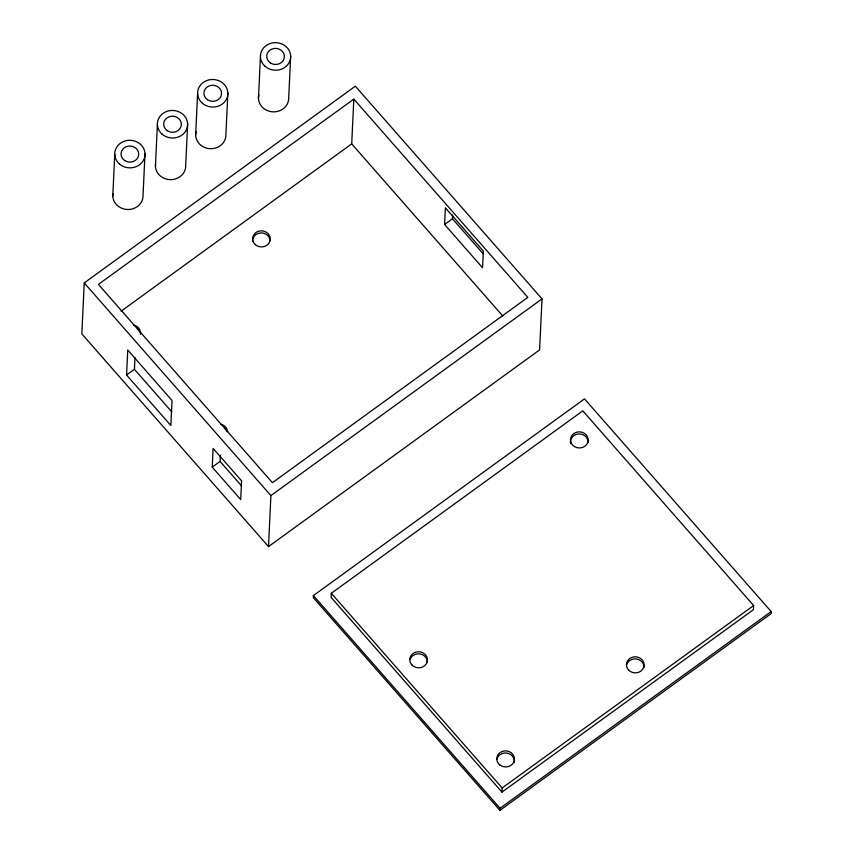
<?xml version="1.0" encoding="UTF-8"?>
<svg xmlns="http://www.w3.org/2000/svg" width="853" height="853" viewBox="0 0 853 853"><rect width="100%" height="100%" fill="white"/><g stroke="black" fill="none" stroke-linecap="round" stroke-linejoin="round"><path stroke-width="1.28" d="M84.234 282.897L81.835 333.907L268.492 546.602L539.608 349.901L542.018 298.891L355.349 86.196L84.234 282.897L270.902 495.593L268.492 546.602M112.788 196.03L114.75 154.393M126.564 375.011L127.747 350.018L172.039 400.494L170.856 425.476L126.564 375.011L134.422 369.306L134.977 357.471M144.999 153.764L143.037 195.401A15.141 13.787 2.7 0 1 127.076 209.475A15.141 13.787 2.7 0 1 112.937 193.631M155.427 166.196L157.389 124.549M187.639 123.92L185.677 165.557A15.141 13.787 2.7 0 1 169.704 179.631A15.141 13.787 2.7 0 1 155.566 163.787M195.646 135.232L197.608 93.595M227.858 92.956L225.896 134.603A15.141 13.787 2.7 0 1 209.273 148.625A15.141 13.787 2.7 0 1 196.03 131.661M212.237 467.135L213.111 448.401L241.591 480.847L240.706 499.581L212.237 467.135L220.095 461.441L220.383 455.193M258.459 98.394L260.421 56.756M290.681 56.117L288.709 97.754A15.141 13.787 2.7 0 1 272.086 111.786A15.141 13.787 2.7 0 1 258.854 94.811M313.392 595.575L313.296 597.654L499.954 810.35L771.069 613.648L771.165 611.569L584.508 398.873L313.392 595.575L500.061 808.271L499.954 810.35M502.865 316.111L351.713 143.869L353.824 99.108L98.426 284.401L272.427 482.681L527.826 297.388L353.824 99.108M331.327 593.293L331.124 597.452L501.969 792.128L753.434 609.682L753.636 605.523L582.791 410.847L331.327 593.293L502.161 787.969L501.969 792.128M444.584 224.478L445.373 207.823L483.342 251.081L482.553 267.735L444.584 224.478L452.442 218.773L452.623 214.924M121.094 311.185L351.713 143.869M270.902 495.593L542.018 298.891M502.161 787.969L753.636 605.523M500.061 808.271L771.165 611.569M452.442 218.773L483.512 254.162M220.095 461.441L241.666 486.018M134.422 369.306L171.773 411.86M133.292 325.025A8.829 8.04 2.7 0 1 140.468 334.387M220.469 424.197A8.829 8.04 2.7 0 1 227.591 431.597M137.333 328.895A8.829 8.04 2.7 0 1 139.967 332.318M224.478 428.142A8.829 8.04 2.7 0 1 227.026 431.618M252.509 241.036A8.829 8.04 2.7 0 1 261.167 232.901A8.829 8.04 2.7 0 1 270.166 240.855M410.058 659.444A8.829 8.04 2.7 0 1 419.953 653.931A8.829 8.04 2.7 0 1 427.332 662.205M496.851 759.341A8.829 8.04 2.7 0 1 507.247 753.124A8.829 8.04 2.7 0 1 514.167 762.646M626.752 664.455A8.829 8.04 2.7 0 1 636.679 659.006A8.829 8.04 2.7 0 1 643.994 667.323M570.614 443.581A8.829 8.04 2.7 0 1 578.558 433.953A8.829 8.04 2.7 0 1 588.058 442.472M255.324 244.619A8.829 8.04 2.7 0 0 270.006 240.855A8.829 8.04 2.7 0 0 258.981 231.12A8.829 8.04 2.7 0 0 255.324 244.619M265.198 66.406A15.141 13.787 2.7 0 0 290.287 59.699A15.141 13.787 2.7 0 0 271.169 43.204A15.141 13.787 2.7 0 0 265.198 66.406M270.337 62.887A8.829 8.04 2.7 0 0 284.326 57.364A8.829 8.04 2.7 0 0 271.979 49.047A8.829 8.04 2.7 0 0 270.337 62.887M202.374 103.245A15.141 13.787 2.7 0 0 227.463 96.538A15.141 13.787 2.7 0 0 208.356 80.043A15.141 13.787 2.7 0 0 202.374 103.245M207.524 99.726A8.829 8.04 2.7 0 0 221.513 94.214A8.829 8.04 2.7 0 0 209.166 85.897A8.829 8.04 2.7 0 0 207.524 99.726M167.305 130.69A8.829 8.04 2.7 0 0 181.294 125.167A8.829 8.04 2.7 0 0 168.947 116.85A8.829 8.04 2.7 0 0 167.305 130.69M162.155 134.209A15.141 13.787 2.7 0 0 187.244 127.492A15.141 13.787 2.7 0 0 168.137 110.997A15.141 13.787 2.7 0 0 162.155 134.209M119.516 164.043A15.141 13.787 2.7 0 0 144.615 157.336A15.141 13.787 2.7 0 0 125.498 140.841A15.141 13.787 2.7 0 0 119.516 164.043M124.666 160.524A8.829 8.04 2.7 0 0 138.655 155.011A8.829 8.04 2.7 0 0 126.308 146.695A8.829 8.04 2.7 0 0 124.666 160.524M412.159 665.212A8.829 8.04 2.7 0 0 427.054 662.184A8.829 8.04 2.7 0 0 416.616 651.927A8.829 8.04 2.7 0 0 412.159 665.212M499.783 764.906A8.829 8.04 2.7 0 0 514.263 760.567A8.829 8.04 2.7 0 0 502.79 751.269A8.829 8.04 2.7 0 0 499.783 764.906M628.778 670.234A8.829 8.04 2.7 0 0 643.706 667.302A8.829 8.04 2.7 0 0 633.331 656.981A8.829 8.04 2.7 0 0 628.778 670.234M574.538 446.599A8.829 8.04 2.7 0 0 588.165 440.393A8.829 8.04 2.7 0 0 575.338 432.695A8.829 8.04 2.7 0 0 574.538 446.599"/></g></svg>
